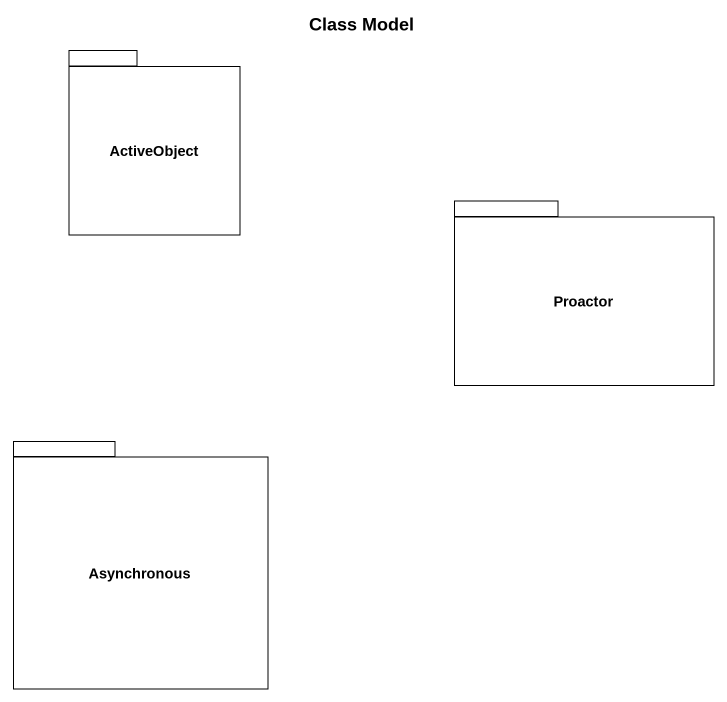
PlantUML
@startuml
title Class Model
package ActiveObject {
}
package Proactor {
}
package Asynchronous {
}
@enduml
